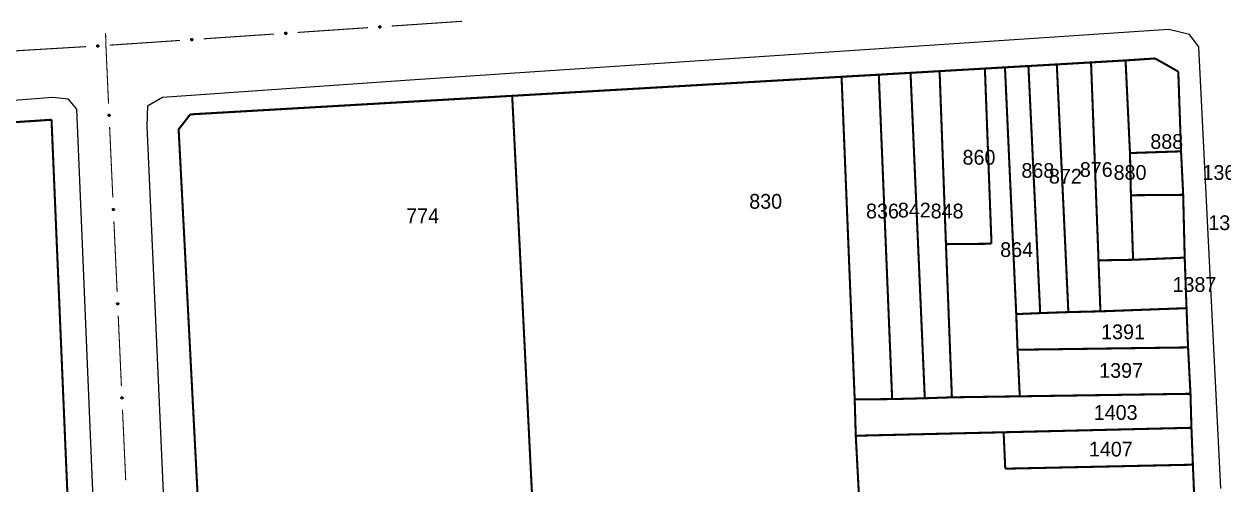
# Model space of a CAD drawing. Extents: x 202481 to 204056, y 4838981 to 4840330.
# Drawn here: x 202910.4 to 203113.9, y 4839437.1 to 4839515.2 of the extents above; entities that cross this region are included whole.
import ezdxf
from ezdxf.enums import TextEntityAlignment as Align

# ---------------------------------------------------------------- set-up
doc = ezdxf.new("R2010")
doc.units = 0
doc.header["$LTSCALE"] = 1.5
doc.header["$MEASUREMENT"] = 0
for name, color, linetype in [('CD_MALHA_LOTES', 7, 'CONTINUOUS'), ('RU-QUADRA', 210, 'CONTINUOUS'), ('SV-EIXO-RUA-PAV', 20, 'CONTINUOUS'), ('SV-RUA-PAVIM', 7, 'CONTINUOUS'), ('Th_NmrPort', 1, 'CONTINUOUS')]:
    doc.layers.add(name, color=color, linetype=linetype)

msp = doc.modelspace()

# ---------------------------------------------------------------- linework, layer by layer
at = {"layer": 'CD_MALHA_LOTES', "linetype": 'Continuous', "const_width": 0.35, "flags": 128}
for points in [[(203076.92, 4839507.82), (203080.9, 4839508.05)], [(203080.9, 4839508.05), (203085.72, 4839508.32)], [(203082.9, 4839466.12), (203080.9, 4839508.05)], [(203085.72, 4839508.32), (203091.53, 4839508.66)], [(203087.68, 4839466.29), (203085.72, 4839508.32)], [(203091.53, 4839508.66), (203097.39, 4839509)], [(203092.8, 4839475.07), (203091.53, 4839508.66)], [(203097.39, 4839509), (203102.41, 4839509.33)], [(203098.14, 4839493.28), (203097.39, 4839509)], [(203102.41, 4839509.33), (203106.34, 4839507.1)], [(202993.27, 4839502.99), (203049.18, 4839506.22)], [(203049.18, 4839506.22), (203055.5, 4839506.58)], [(203051.41, 4839451.47), (203049.18, 4839506.22)], [(203055.5, 4839506.58), (203060.89, 4839506.89)], [(203057.77, 4839451.53), (203055.5, 4839506.58)], [(203060.89, 4839506.89), (203065.82, 4839507.18)], [(203063.31, 4839451.67), (203060.89, 4839506.89)], [(203065.82, 4839507.18), (203073.51, 4839507.62)], [(203066.9, 4839477.82), (203065.82, 4839507.18)], [(203073.51, 4839507.62), (203076.92, 4839507.82)], [(203074.63, 4839477.89), (203073.51, 4839507.62)], [(203078.83, 4839465.95), (203076.92, 4839507.82)], [(203106.34, 4839507.1), (203106.81, 4839493.57)], [(202993.27, 4839502.99), (202938.62, 4839499.84)], [(202996.73, 4839433.43), (202993.27, 4839502.99)], [(202938.62, 4839499.84), (202936.65, 4839497.3), (202940.12, 4839430.41)], [(202832.56, 4839493.52), (202915.07, 4839498.93)], [(202915.07, 4839498.93), (202918.1, 4839427.63)], [(203098.14, 4839493.28), (203106.81, 4839493.57)], [(203098.3, 4839486.12), (203098.14, 4839493.28)], [(203106.81, 4839493.57), (203107.17, 4839486.19)], [(203098.3, 4839486.12), (203107.17, 4839486.19)], [(203098.67, 4839475.17), (203098.3, 4839486.12)], [(203107.17, 4839486.19), (203107.43, 4839475.53)], [(203066.9, 4839477.82), (203074.63, 4839477.89)], [(203067.91, 4839451.83), (203066.9, 4839477.82)], [(203107.43, 4839475.53), (203098.67, 4839475.17)], [(203107.43, 4839475.53), (203107.74, 4839466.96)], [(203092.8, 4839475.07), (203098.67, 4839475.17)], [(203093.12, 4839466.42), (203092.8, 4839475.07)], [(203078.83, 4839465.95), (203082.9, 4839466.12)], [(203079.06, 4839459.9), (203078.83, 4839465.95)], [(203087.68, 4839466.29), (203082.9, 4839466.12)], [(203093.12, 4839466.42), (203087.68, 4839466.29)], [(203107.74, 4839466.96), (203093.12, 4839466.42)], [(203107.74, 4839466.96), (203108, 4839460.3)], [(203079.06, 4839459.9), (203108, 4839460.3)], [(203079.43, 4839452), (203079.06, 4839459.9)], [(203108, 4839460.3), (203108.41, 4839452.43)], [(203051.41, 4839451.47), (203057.77, 4839451.53)], [(203051.59, 4839445.31), (203051.41, 4839451.47)], [(203063.31, 4839451.67), (203057.77, 4839451.53)], [(203067.91, 4839451.83), (203063.31, 4839451.67)], [(203079.43, 4839452), (203067.91, 4839451.83)], [(203108.41, 4839452.43), (203079.43, 4839452)], [(203108.41, 4839452.43), (203108.57, 4839446.66)], [(203051.59, 4839445.31), (203076.69, 4839445.9)], [(203052.61, 4839426.29), (203051.59, 4839445.31)], [(203076.69, 4839445.9), (203108.57, 4839446.66)], [(203076.97, 4839439.72), (203076.69, 4839445.9)], [(203108.57, 4839446.66), (203108.82, 4839440.4)], [(203108.82, 4839440.4), (203076.97, 4839439.72)], [(203108.82, 4839440.4), (203109.19, 4839431.26)]]:
    msp.add_lwpolyline(points, dxfattribs=at)
at = {"layer": 'RU-QUADRA', "linetype": 'Continuous', "const_width": 0.18, "flags": 128}
for points in [[(202940.12, 4839430.41), (202936.65, 4839497.3), (202938.62, 4839499.84), (202993.27, 4839502.99), (203049.18, 4839506.22), (203055.5, 4839506.58), (203060.89, 4839506.89), (203065.82, 4839507.18), (203073.51, 4839507.62), (203076.92, 4839507.82), (203080.9, 4839508.05), (203085.72, 4839508.32), (203091.53, 4839508.66), (203097.39, 4839509), (203102.41, 4839509.33), (203106.34, 4839507.1), (203106.81, 4839493.57), (203107.17, 4839486.19), (203107.43, 4839475.53), (203107.74, 4839466.96), (203108, 4839460.3), (203108.41, 4839452.43), (203108.57, 4839446.66), (203108.82, 4839440.4), (203109.19, 4839431.26)], [(202763.73, 4839428.04), (202761.43, 4839486.64), (202763.69, 4839489), (202784.92, 4839490.4), (202805.52, 4839491.75), (202832.56, 4839493.52), (202915.07, 4839498.93), (202918.1, 4839427.63)]]:
    msp.add_lwpolyline(points, dxfattribs=at)
at = {"layer": 'SV-EIXO-RUA-PAV', "const_width": 0.18}
for points in [[(202956.839543, 4839513.746639), (202968.812046, 4839514.558544)], [(202972.80288, 4839514.829178), (202984.775382, 4839515.641083)], [(202924.247185, 4839513.662841), (202924.296928, 4839511.66346)], [(202924.912871, 4839511.581561), (202936.885373, 4839512.393466)], [(202940.876207, 4839512.6641), (202952.848709, 4839513.476005)], [(202908.941394, 4839510.626947), (202920.920245, 4839511.339078)], [(202924.296928, 4839511.66346), (202924.3, 4839511.54)], [(202924.3, 4839511.54), (202924.749797, 4839501.673746)], [(202924.931965, 4839497.677896), (202925.478471, 4839485.690347)], [(202925.660639, 4839481.694498), (202926.207145, 4839469.706948)], [(202926.389313, 4839465.711099), (202926.935819, 4839453.72355)], [(202927.117987, 4839449.7277), (202927.664493, 4839437.740151)]]:
    msp.add_lwpolyline(points, dxfattribs=at)
at = {"layer": 'SV-EIXO-RUA-PAV'}
for points in [[(202970.656664, 4839514.793968), (202970.688303, 4839514.831264), (202970.723122, 4839514.856849), (202970.758304, 4839514.869829), (202970.792384, 4839514.873192), (202970.827638, 4839514.872706), (202970.863073, 4839514.864375), (202970.900354, 4839514.846416), (202970.937989, 4839514.81494), (202970.961854, 4839514.777549), (202970.976425, 4839514.743738), (202970.981978, 4839514.708402), (202970.980933, 4839514.674163), (202970.971061, 4839514.637642), (202970.952493, 4839514.600039), (202970.919927, 4839514.562961), (202970.885619, 4839514.538113), (202970.851259, 4839514.526451), (202970.8157, 4839514.521093), (202970.779715, 4839514.52202), (202970.744979, 4839514.530399), (202970.707153, 4839514.549163), (202970.670982, 4839514.581791), (202970.645808, 4839514.615725), (202970.633668, 4839514.649912), (202970.629181, 4839514.685039), (202970.629238, 4839514.720404), (202970.63613, 4839514.756373), (202970.656664, 4839514.793968)], [(202938.729991, 4839512.62889), (202938.76163, 4839512.666186), (202938.796449, 4839512.691771), (202938.831631, 4839512.704751), (202938.865712, 4839512.708114), (202938.900965, 4839512.707628), (202938.9364, 4839512.699297), (202938.973681, 4839512.681338), (202939.011317, 4839512.649862), (202939.035181, 4839512.612471), (202939.049752, 4839512.57866), (202939.055306, 4839512.543324), (202939.05426, 4839512.509085), (202939.044388, 4839512.472563), (202939.02582, 4839512.434961), (202938.993254, 4839512.397883), (202938.958946, 4839512.373035), (202938.924587, 4839512.361373), (202938.889028, 4839512.356015), (202938.853042, 4839512.356942), (202938.818306, 4839512.365321), (202938.78048, 4839512.384085), (202938.744309, 4839512.416713), (202938.719136, 4839512.450647), (202938.706995, 4839512.484834), (202938.702508, 4839512.519961), (202938.702565, 4839512.555326), (202938.709457, 4839512.591295), (202938.729991, 4839512.62889)], [(202954.693327, 4839513.711429), (202954.724966, 4839513.748725), (202954.759785, 4839513.77431), (202954.794968, 4839513.78729), (202954.829048, 4839513.790653), (202954.864302, 4839513.790167), (202954.899737, 4839513.781836), (202954.937017, 4839513.763877), (202954.974653, 4839513.732401), (202954.998517, 4839513.69501), (202955.013089, 4839513.661199), (202955.018642, 4839513.625863), (202955.017596, 4839513.591624), (202955.007725, 4839513.555103), (202954.989156, 4839513.5175), (202954.95659, 4839513.480422), (202954.922283, 4839513.455574), (202954.887923, 4839513.443912), (202954.852364, 4839513.438554), (202954.816379, 4839513.439481), (202954.781642, 4839513.44786), (202954.743816, 4839513.466624), (202954.707646, 4839513.499252), (202954.682472, 4839513.533186), (202954.670331, 4839513.567373), (202954.665844, 4839513.6025), (202954.665902, 4839513.637865), (202954.672794, 4839513.673834), (202954.693327, 4839513.711429)], [(202922.76676, 4839511.559127), (202922.798709, 4839511.596158), (202922.83374, 4839511.621452), (202922.869029, 4839511.634138), (202922.903137, 4839511.637218), (202922.938385, 4839511.636438), (202922.973749, 4839511.627812), (202923.010879, 4839511.609543), (202923.048251, 4839511.577755), (202923.071803, 4839511.540166), (202923.086092, 4839511.506234), (202923.091351, 4839511.470854), (202923.09002, 4839511.436625), (202923.079844, 4839511.400187), (202923.060963, 4839511.36274), (202923.02809, 4839511.325934), (202922.993576, 4839511.301373), (202922.959121, 4839511.289998), (202922.923518, 4839511.284936), (202922.887542, 4839511.286164), (202922.852877, 4839511.294832), (202922.815208, 4839511.31391), (202922.779311, 4839511.346838), (202922.754421, 4839511.380981), (202922.742565, 4839511.415268), (202922.738371, 4839511.450431), (202922.738723, 4839511.485794), (202922.745915, 4839511.521704), (202922.76676, 4839511.559127)], [(202924.944304, 4839499.824366), (202924.98089, 4839499.791908), (202925.005697, 4839499.756531), (202925.017895, 4839499.72107), (202925.020502, 4839499.686923), (202925.019236, 4839499.651689), (202925.010121, 4839499.616448), (202924.991341, 4839499.579574), (202924.959039, 4839499.542645), (202924.921129, 4839499.519614), (202924.887003, 4839499.505796), (202924.851553, 4839499.501026), (202924.817346, 4839499.50283), (202924.781052, 4839499.513508), (202924.74387, 4839499.532905), (202924.707522, 4839499.566284), (202924.68344, 4839499.601134), (202924.672542, 4839499.635743), (202924.667973, 4839499.671412), (202924.669697, 4839499.707368), (202924.678844, 4839499.741911), (202924.698441, 4839499.779312), (202924.731861, 4839499.814751), (202924.766345, 4839499.839167), (202924.800793, 4839499.850547), (202924.83601, 4839499.854255), (202924.871365, 4839499.853414), (202924.907173, 4839499.845727), (202924.944304, 4839499.824366)], [(202925.672978, 4839483.840967), (202925.709564, 4839483.80851), (202925.734371, 4839483.773133), (202925.746569, 4839483.737671), (202925.749176, 4839483.703525), (202925.74791, 4839483.66829), (202925.738795, 4839483.633049), (202925.720015, 4839483.596175), (202925.687713, 4839483.559246), (202925.649803, 4839483.536215), (202925.615677, 4839483.522397), (202925.580227, 4839483.517628), (202925.54602, 4839483.519432), (202925.509726, 4839483.53011), (202925.472544, 4839483.549506), (202925.436196, 4839483.582886), (202925.412114, 4839483.617735), (202925.401216, 4839483.652345), (202925.396647, 4839483.688014), (202925.398371, 4839483.72397), (202925.407518, 4839483.758512), (202925.427115, 4839483.795913), (202925.460535, 4839483.831352), (202925.495019, 4839483.855768), (202925.529467, 4839483.867148), (202925.564684, 4839483.870856), (202925.600039, 4839483.870015), (202925.635846, 4839483.862328), (202925.672978, 4839483.840967)], [(202926.401652, 4839467.857568), (202926.438238, 4839467.825111), (202926.463045, 4839467.789734), (202926.475242, 4839467.754273), (202926.47785, 4839467.720126), (202926.476584, 4839467.684892), (202926.467469, 4839467.64965), (202926.448689, 4839467.612777), (202926.416387, 4839467.575847), (202926.378477, 4839467.552817), (202926.344351, 4839467.538998), (202926.308901, 4839467.534229), (202926.274694, 4839467.536033), (202926.2384, 4839467.546711), (202926.201218, 4839467.566108), (202926.16487, 4839467.599487), (202926.140788, 4839467.634336), (202926.12989, 4839467.668946), (202926.125321, 4839467.704615), (202926.127045, 4839467.740571), (202926.136192, 4839467.775113), (202926.155789, 4839467.812514), (202926.189209, 4839467.847953), (202926.223693, 4839467.872369), (202926.258141, 4839467.88375), (202926.293358, 4839467.887457), (202926.328713, 4839467.886617), (202926.36452, 4839467.87893), (202926.401652, 4839467.857568)], [(202927.130326, 4839451.87417), (202927.166912, 4839451.841712), (202927.191719, 4839451.806335), (202927.203916, 4839451.770874), (202927.206524, 4839451.736727), (202927.205258, 4839451.701493), (202927.196143, 4839451.666251), (202927.177363, 4839451.629378), (202927.145061, 4839451.592448), (202927.107151, 4839451.569418), (202927.073025, 4839451.5556), (202927.037575, 4839451.55083), (202927.003367, 4839451.552634), (202926.967074, 4839451.563312), (202926.929892, 4839451.582709), (202926.893544, 4839451.616088), (202926.869462, 4839451.650938), (202926.858564, 4839451.685547), (202926.853995, 4839451.721216), (202926.855719, 4839451.757172), (202926.864866, 4839451.791714), (202926.884463, 4839451.829116), (202926.917883, 4839451.864555), (202926.952367, 4839451.88897), (202926.986815, 4839451.900351), (202927.022032, 4839451.904059), (202927.057387, 4839451.903218), (202927.093194, 4839451.895531), (202927.130326, 4839451.87417)]]:
    msp.add_lwpolyline(points, close=True, dxfattribs=at)
for points in [[(202970.629181, 4839514.685039), (202970.976425, 4839514.743738)], [(202970.629238, 4839514.720404), (202970.961854, 4839514.777549)], [(202970.632914, 4839514.704071), (202970.964056, 4839514.762086)], [(202970.633668, 4839514.649912), (202970.981978, 4839514.708402)], [(202970.634045, 4839514.667221), (202970.977624, 4839514.723344)], [(202970.63613, 4839514.756373), (202970.937989, 4839514.81494)], [(202970.637413, 4839514.738567), (202970.945318, 4839514.796374)], [(202970.643253, 4839514.632286), (202970.978478, 4839514.690578)], [(202970.645808, 4839514.615725), (202970.980933, 4839514.674163)], [(202970.647357, 4839514.773433), (202970.915783, 4839514.828563)], [(202970.656664, 4839514.793968), (202970.900354, 4839514.846416)], [(202970.660628, 4839514.597905), (202970.971349, 4839514.654536)], [(202970.670982, 4839514.581791), (202970.971061, 4839514.637642)], [(202970.674723, 4839514.813583), (202970.874363, 4839514.854475)], [(202970.688303, 4839514.831264), (202970.863073, 4839514.864375)], [(202970.692795, 4839514.567263), (202970.958774, 4839514.618124)], [(202970.707153, 4839514.549163), (202970.952493, 4839514.600039)], [(202970.708088, 4839514.845934), (202970.83659, 4839514.866957)], [(202970.723122, 4839514.856849), (202970.827638, 4839514.872706)], [(202970.731399, 4839514.542528), (202970.928501, 4839514.580512)], [(202970.744979, 4839514.530399), (202970.919927, 4839514.562961)], [(202970.766634, 4839514.527138), (202970.896405, 4839514.549614)], [(202970.779715, 4839514.52202), (202970.885619, 4839514.538113)], [(202938.702508, 4839512.519961), (202939.049752, 4839512.57866)], [(202938.702565, 4839512.555326), (202939.035181, 4839512.612471)], [(202938.706241, 4839512.538993), (202939.037383, 4839512.597008)], [(202938.706995, 4839512.484834), (202939.055306, 4839512.543324)], [(202938.707372, 4839512.502143), (202939.050951, 4839512.558266)], [(202938.709457, 4839512.591295), (202939.011317, 4839512.649862)], [(202938.71074, 4839512.573489), (202939.018646, 4839512.631296)], [(202938.71658, 4839512.467208), (202939.051806, 4839512.5255)], [(202938.719136, 4839512.450647), (202939.05426, 4839512.509085)], [(202938.720685, 4839512.608355), (202938.98911, 4839512.663485)], [(202938.729991, 4839512.62889), (202938.973681, 4839512.681338)], [(202938.733956, 4839512.432827), (202939.044676, 4839512.489458)], [(202938.744309, 4839512.416713), (202939.044388, 4839512.472563)], [(202938.74805, 4839512.648505), (202938.94769, 4839512.689397)], [(202938.76163, 4839512.666186), (202938.9364, 4839512.699297)], [(202938.766122, 4839512.402185), (202939.032101, 4839512.453046)], [(202938.78048, 4839512.384085), (202939.02582, 4839512.434961)], [(202938.781416, 4839512.680856), (202938.909917, 4839512.701879)], [(202938.796449, 4839512.691771), (202938.900965, 4839512.707628)], [(202938.804726, 4839512.37745), (202939.001828, 4839512.415434)], [(202938.818306, 4839512.365321), (202938.993254, 4839512.397883)], [(202938.839961, 4839512.36206), (202938.969732, 4839512.384536)], [(202938.853042, 4839512.356942), (202938.958946, 4839512.373035)], [(202954.665844, 4839513.6025), (202955.013089, 4839513.661199)], [(202954.665902, 4839513.637865), (202954.998517, 4839513.69501)], [(202954.669578, 4839513.621532), (202955.000719, 4839513.679547)], [(202954.670331, 4839513.567373), (202955.018642, 4839513.625863)], [(202954.670709, 4839513.584682), (202955.014288, 4839513.640805)], [(202954.672794, 4839513.673834), (202954.974653, 4839513.732401)], [(202954.674077, 4839513.656028), (202954.981982, 4839513.713835)], [(202954.679916, 4839513.549747), (202955.015142, 4839513.608039)], [(202954.682472, 4839513.533186), (202955.017596, 4839513.591624)], [(202954.684021, 4839513.690894), (202954.952446, 4839513.746024)], [(202954.693327, 4839513.711429), (202954.937017, 4839513.763877)], [(202954.697292, 4839513.515366), (202955.008013, 4839513.571997)], [(202954.707646, 4839513.499252), (202955.007725, 4839513.555103)], [(202954.711387, 4839513.731044), (202954.911027, 4839513.771936)], [(202954.724966, 4839513.748725), (202954.899737, 4839513.781836)], [(202954.729458, 4839513.484724), (202954.995438, 4839513.535585)], [(202954.743816, 4839513.466624), (202954.989156, 4839513.5175)], [(202954.744752, 4839513.763395), (202954.873254, 4839513.784418)], [(202954.759785, 4839513.77431), (202954.864302, 4839513.790167)], [(202954.768063, 4839513.459989), (202954.965164, 4839513.497973)], [(202954.781642, 4839513.44786), (202954.95659, 4839513.480422)], [(202954.803298, 4839513.444599), (202954.933068, 4839513.467075)], [(202954.816379, 4839513.439481), (202954.922283, 4839513.455574)], [(202922.738371, 4839511.450431), (202923.086092, 4839511.506234)], [(202922.738723, 4839511.485794), (202923.071803, 4839511.540166)], [(202922.742263, 4839511.469431), (202923.073876, 4839511.524685)], [(202922.742565, 4839511.415268), (202923.091351, 4839511.470854)], [(202922.743087, 4839511.432572), (202923.087121, 4839511.485831)], [(202922.745915, 4839511.521704), (202923.048251, 4839511.577755)], [(202922.747049, 4839511.503888), (202923.055425, 4839511.559128)], [(202922.752003, 4839511.397562), (202923.087703, 4839511.45306)], [(202922.754421, 4839511.380981), (202923.09002, 4839511.436625)], [(202922.757284, 4839511.53867), (202923.026159, 4839511.591562)], [(202922.76676, 4839511.559127), (202923.010879, 4839511.609543)], [(202922.769092, 4839511.363038), (202923.080273, 4839511.417078)], [(202922.779311, 4839511.346838), (202923.079844, 4839511.400187)], [(202922.784983, 4839511.578591), (202922.984957, 4839511.617818)], [(202922.798709, 4839511.596158), (202922.973749, 4839511.627812)], [(202922.801002, 4839511.332129), (202923.067395, 4839511.380772)], [(202922.815208, 4839511.31391), (202923.060963, 4839511.36274)], [(202922.818616, 4839511.610663), (202922.947289, 4839511.630615)], [(202922.83374, 4839511.621452), (202922.938385, 4839511.636438)], [(202922.839398, 4839511.307073), (202923.03681, 4839511.343413)], [(202922.852877, 4839511.294832), (202923.02809, 4839511.325934)], [(202922.874504, 4839511.29139), (202923.004457, 4839511.312784)], [(202922.887542, 4839511.286164), (202922.993576, 4839511.301373)], [(202924.669697, 4839499.707368), (202924.68344, 4839499.601134)], [(202924.675103, 4839499.720333), (202924.6947, 4839499.590096)], [(202924.678844, 4839499.741911), (202924.707522, 4839499.566284)], [(202924.69127, 4839499.755218), (202924.724879, 4839499.557323)], [(202924.698441, 4839499.779312), (202924.74387, 4839499.532905)], [(202924.716854, 4839499.793265), (202924.761811, 4839499.526225)], [(202924.731861, 4839499.814751), (202924.781052, 4839499.513508)], [(202924.748201, 4839499.824745), (202924.797935, 4839499.512846)], [(202924.766345, 4839499.839167), (202924.817346, 4839499.50283)], [(202924.782959, 4839499.841355), (202924.833811, 4839499.50492)], [(202924.800793, 4839499.850547), (202924.851553, 4839499.501026)], [(202924.818089, 4839499.849786), (202924.866588, 4839499.505049)], [(202924.83601, 4839499.854255), (202924.887003, 4839499.505796)], [(202924.854955, 4839499.850101), (202924.905621, 4839499.517756)], [(202924.871365, 4839499.853414), (202924.921129, 4839499.519614)], [(202924.889343, 4839499.844839), (202924.940316, 4839499.535729)], [(202924.907173, 4839499.845727), (202924.959039, 4839499.542645)], [(202924.92398, 4839499.834125), (202924.97315, 4839499.564544)], [(202924.944304, 4839499.824366), (202924.991341, 4839499.579574)], [(202924.963514, 4839499.805876), (202924.999974, 4839499.605379)], [(202924.98089, 4839499.791908), (202925.010121, 4839499.616448)], [(202924.995118, 4839499.771803), (202925.01329, 4839499.642867)], [(202925.005697, 4839499.756531), (202925.019236, 4839499.651689)], [(202925.398371, 4839483.72397), (202925.412114, 4839483.617735)], [(202925.403777, 4839483.736934), (202925.423374, 4839483.606697)], [(202925.407518, 4839483.758512), (202925.436196, 4839483.582886)], [(202925.419944, 4839483.77182), (202925.453553, 4839483.573925)], [(202925.427115, 4839483.795913), (202925.472544, 4839483.549506)], [(202925.445528, 4839483.809866), (202925.490485, 4839483.542826)], [(202925.460535, 4839483.831352), (202925.509726, 4839483.53011)], [(202925.476875, 4839483.841346), (202925.526609, 4839483.529447)], [(202925.495019, 4839483.855768), (202925.54602, 4839483.519432)], [(202925.511633, 4839483.857956), (202925.562485, 4839483.521521)], [(202925.529467, 4839483.867148), (202925.580227, 4839483.517628)], [(202925.546763, 4839483.866387), (202925.595262, 4839483.52165)], [(202925.564684, 4839483.870856), (202925.615677, 4839483.522397)], [(202925.583629, 4839483.866702), (202925.634295, 4839483.534357)], [(202925.600039, 4839483.870015), (202925.649803, 4839483.536215)], [(202925.618017, 4839483.86144), (202925.66899, 4839483.55233)], [(202925.635846, 4839483.862328), (202925.687713, 4839483.559246)], [(202925.652654, 4839483.850726), (202925.701824, 4839483.581146)], [(202925.672978, 4839483.840967), (202925.720015, 4839483.596175)], [(202925.692188, 4839483.822478), (202925.728647, 4839483.621981)], [(202925.709564, 4839483.80851), (202925.738795, 4839483.633049)], [(202925.723792, 4839483.788404), (202925.741964, 4839483.659468)], [(202925.734371, 4839483.773133), (202925.74791, 4839483.66829)], [(202926.127045, 4839467.740571), (202926.140788, 4839467.634336)], [(202926.132451, 4839467.753536), (202926.152048, 4839467.623299)], [(202926.136192, 4839467.775113), (202926.16487, 4839467.599487)], [(202926.148618, 4839467.788421), (202926.182227, 4839467.590526)], [(202926.155789, 4839467.812514), (202926.201218, 4839467.566108)], [(202926.174202, 4839467.826468), (202926.219159, 4839467.559427)], [(202926.189209, 4839467.847953), (202926.2384, 4839467.546711)], [(202926.205549, 4839467.857948), (202926.255283, 4839467.546049)], [(202926.223693, 4839467.872369), (202926.274694, 4839467.536033)], [(202926.240307, 4839467.874557), (202926.291159, 4839467.538123)], [(202926.258141, 4839467.88375), (202926.308901, 4839467.534229)], [(202926.275437, 4839467.882989), (202926.323936, 4839467.538251)], [(202926.293358, 4839467.887457), (202926.344351, 4839467.538998)], [(202926.312303, 4839467.883303), (202926.362969, 4839467.550958)], [(202926.328713, 4839467.886617), (202926.378477, 4839467.552817)], [(202926.346691, 4839467.878042), (202926.397664, 4839467.568931)], [(202926.36452, 4839467.87893), (202926.416387, 4839467.575847)], [(202926.381328, 4839467.867327), (202926.430498, 4839467.597747)], [(202926.401652, 4839467.857568), (202926.448689, 4839467.612777)], [(202926.420862, 4839467.839079), (202926.457321, 4839467.638582)], [(202926.438238, 4839467.825111), (202926.467469, 4839467.64965)], [(202926.452466, 4839467.805005), (202926.470638, 4839467.676069)], [(202926.463045, 4839467.789734), (202926.476584, 4839467.684892)], [(202926.855719, 4839451.757172), (202926.869462, 4839451.650938)], [(202926.861125, 4839451.770137), (202926.880722, 4839451.6399)], [(202926.864866, 4839451.791714), (202926.893544, 4839451.616088)], [(202926.877292, 4839451.805022), (202926.910901, 4839451.607127)], [(202926.884463, 4839451.829116), (202926.929892, 4839451.582709)], [(202926.902876, 4839451.843069), (202926.947833, 4839451.576029)], [(202926.917883, 4839451.864555), (202926.967074, 4839451.563312)], [(202926.934223, 4839451.874549), (202926.983957, 4839451.56265)], [(202926.952367, 4839451.88897), (202927.003367, 4839451.552634)], [(202926.968981, 4839451.891159), (202927.019833, 4839451.554724)], [(202926.986815, 4839451.900351), (202927.037575, 4839451.55083)], [(202927.004111, 4839451.89959), (202927.05261, 4839451.554852)], [(202927.022032, 4839451.904059), (202927.073025, 4839451.5556)], [(202927.040977, 4839451.899905), (202927.091642, 4839451.567559)], [(202927.057387, 4839451.903218), (202927.107151, 4839451.569418)], [(202927.075365, 4839451.894643), (202927.126338, 4839451.585532)], [(202927.093194, 4839451.895531), (202927.145061, 4839451.592448)], [(202927.110002, 4839451.883928), (202927.159172, 4839451.614348)], [(202927.130326, 4839451.87417), (202927.177363, 4839451.629378)], [(202927.149536, 4839451.85568), (202927.185995, 4839451.655183)], [(202927.166912, 4839451.841712), (202927.196143, 4839451.666251)], [(202927.18114, 4839451.821607), (202927.199312, 4839451.692671)], [(202927.191719, 4839451.806335), (202927.205258, 4839451.701493)]]:
    msp.add_lwpolyline(points, dxfattribs=at)
at = {"layer": 'SV-RUA-PAVIM', "linetype": 'Continuous'}
for points in [[(203113.54, 4839436.38, 12.4), (203109.82, 4839511.33, 12.02), (203108.26, 4839513.37, 12.03), (203104.71, 4839514.27, 11.98), (202975.13, 4839505.58, 11.15), (202933.89, 4839502.69, 11.19), (202931.38, 4839501.23, 11.19), (202931.23, 4839497.91, 11.01), (202935, 4839414.08, 11.27)], [(202922.41, 4839427.85, 11.66), (202919.34, 4839500.7, 11.13), (202917.96, 4839502.4, 11.16), (202915.29, 4839502.72, 11.17), (202866.75, 4839499, 10.66), (202778.93, 4839493.75, 10.68), (202761.15, 4839492.92, 10.69), (202758.15, 4839491.67, 10.69), (202755.56, 4839488.35, 10.69), (202757.67, 4839446.49, 10.77), (202764.77, 4839257.78, 12.4)]]:
    msp.add_polyline3d(points, dxfattribs=at)

# ---------------------------------------------------------------- texts
at = {"layer": 'Th_NmrPort', "color": 1}
for s, p in [('888', (203101.59, 4839495.243333)), ('860', (203069.72, 4839492.56)), ('876', (203089.63, 4839490.483333)), ('868', (203079.71, 4839490.323333)), ('872', (203084.38, 4839489.343333)), ('880', (203095.36, 4839489.993333)), ('1367', (203110.446667, 4839489.98)), ('830', (203033.51, 4839485.083333)), ('774', (202975.27, 4839482.623333)), ('836', (203053.34, 4839483.443333)), ('842', (203058.74, 4839483.603333)), ('848', (203064.31, 4839483.443333)), ('1383', (203111.436667, 4839481.46)), ('864', (203076.11, 4839476.893333)), ('1387', (203105.366667, 4839470.97)), ('1391', (203093.246667, 4839462.94)), ('1397', (203092.916667, 4839456.39)), ('1403', (203091.99, 4839449.26)), ('1407', (203091.17, 4839443.04))]:
    msp.add_text(s, height=2.5, dxfattribs=at).set_placement(p, align=Align.MIDDLE_LEFT)

doc.saveas('drawing.dxf')
